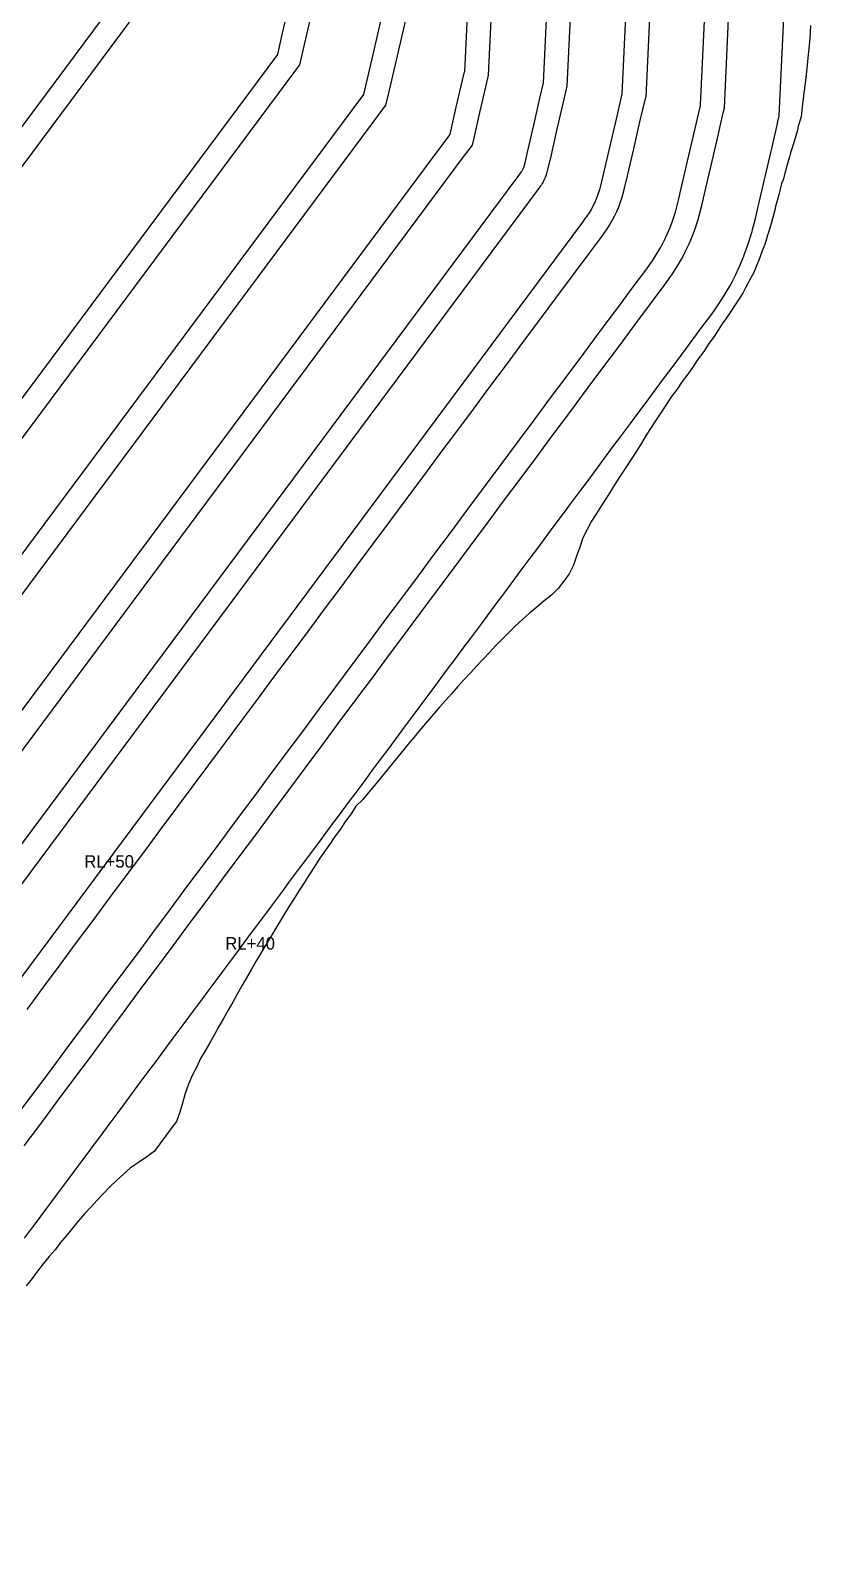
# Model space of a CAD drawing. Extents: x 115.113 to 115.1387, y -3.0991 to -3.0676.
# Drawn here: x 115.130337 to 115.132879, y -3.092564 to -3.087589 of the extents above; entities that cross this region are included whole.
import ezdxf

# ---------------------------------------------------------------- set-up
doc = ezdxf.new("R2010")
doc.units = 0
doc.header["$MEASUREMENT"] = 0
doc.layers.add('FeatureAttribs', color=7, linetype='Continuous')
doc.layers.add('HRS_SMT2_R1', color=7, linetype='Continuous')

# ---------------------------------------------------------------- blocks, each defined once
blk = doc.blocks.new('FEATURE')

msp = doc.modelspace()

# ---------------------------------------------------------------- linework, layer by layer
at = {"layer": 'HRS_SMT2_R1', "color": 3}
for points in [[(115.1312843, -3.0837555, 45), (115.1317069, -3.0840596, 45), (115.1317276, -3.084081, 45), (115.1319449, -3.0839201, 45), (115.132004, -3.0839839, 45), (115.1322449, -3.0843016, 45), (115.1323014, -3.084406, 45), (115.1323169, -3.0844414, 45), (115.1323876, -3.0845319, 45), (115.1325012, -3.0847711, 45), (115.1325587, -3.0849967, 45), (115.1325708, -3.085178, 45), (115.1325701, -3.0851998, 45), (115.1325777, -3.0852365, 45), (115.1325862, -3.0855046, 45), (115.1325122, -3.0857073, 45), (115.1324229, -3.0859145, 45), (115.1323128, -3.0863517, 45), (115.132303, -3.0863741, 45), (115.1322847, -3.0866451, 45), (115.1323105, -3.0867398, 45), (115.1323678, -3.0872427, 45), (115.1323417, -3.0878064, 45)], [(115.1312843, -3.0837555, 45), (115.1317069, -3.0840596, 45), (115.1317276, -3.084081, 45), (115.1319449, -3.0839201, 45), (115.132004, -3.0839839, 45), (115.1322449, -3.0843016, 45), (115.1323014, -3.084406, 45), (115.1323169, -3.0844414, 45), (115.1323876, -3.0845319, 45), (115.1325012, -3.0847711, 45), (115.1325587, -3.0849967, 45), (115.1325708, -3.085178, 45), (115.1325701, -3.0851998, 45), (115.1325777, -3.0852365, 45), (115.1325862, -3.0855046, 45), (115.1325122, -3.0857073, 45), (115.1324229, -3.0859145, 45), (115.1323128, -3.0863517, 45), (115.132303, -3.0863741, 45), (115.1322847, -3.0866451, 45), (115.1323105, -3.0867398, 45), (115.1323678, -3.0872427, 45), (115.1323417, -3.0878064, 45)], [(115.1318346, -3.0846516, 55), (115.1319037, -3.0847332, 55), (115.1319725, -3.0848646, 55), (115.1320086, -3.0849855, 55), (115.1320186, -3.0850712, 55), (115.1320153, -3.0851254, 55), (115.1322797, -3.0851794, 55), (115.1322728, -3.0852333, 55), (115.1322183, -3.0854132, 55), (115.1321413, -3.0855498, 55), (115.1319994, -3.0857664, 55), (115.1319861, -3.0858086, 55), (115.1317947, -3.0862492, 55), (115.1317643, -3.0866975, 55), (115.1318028, -3.0868384, 55), (115.1318508, -3.0872602, 55), (115.1318288, -3.0877349, 55), (115.131821, -3.0877685, 55), (115.1318006, -3.0878566, 55), (115.1317802, -3.0879447, 55), (115.1317759, -3.0879631, 55), (115.1317443, -3.0880056, 55), (115.1282975, -3.0926401, 55), (115.1277296, -3.0922927, 55)], [(115.1278615, -3.0913239, 70), (115.1307262, -3.0874721, 70), (115.1310252, -3.0870296, 70)], [(115.128088, -3.0919052, 65), (115.1312054, -3.0877136, 65), (115.131215, -3.0877007, 65), (115.1312313, -3.0876303, 65), (115.131339, -3.0871658, 65)], [(115.1321093, -3.0872515, 50), (115.1320852, -3.0877707, 50), (115.1320721, -3.0878274, 50), (115.1320517, -3.0879154, 50), (115.1320312, -3.0880035, 50), (115.1320233, -3.0880376, 50), (115.1320187, -3.0880556, 50), (115.1320163, -3.0880632, 50), (115.1320145, -3.0880678, 50), (115.1320124, -3.0880728, 50), (115.13201, -3.0880777, 50), (115.1320074, -3.0880825, 50), (115.1320047, -3.0880872, 50), (115.1320018, -3.0880915, 50), (115.1319991, -3.0880953, 50), (115.1319911, -3.0881066, 50), (115.1282554, -3.0931295, 50)], [(115.130317, -3.0912231, 40), (115.1303708, -3.0911507, 40), (115.1304247, -3.0910783, 40), (115.1304785, -3.0910059, 40), (115.1305324, -3.0909335, 40), (115.1305863, -3.090861, 40), (115.1306401, -3.0907886, 40), (115.130694, -3.0907162, 40), (115.1307478, -3.0906438, 40), (115.1308017, -3.0905714, 40), (115.1308556, -3.0904989, 40), (115.1309094, -3.0904265, 40), (115.1309633, -3.0903541, 40), (115.1310171, -3.0902817, 40), (115.131071, -3.0902093, 40), (115.1311249, -3.0901368, 40), (115.1311787, -3.0900644, 40), (115.1312326, -3.089992, 40), (115.1312864, -3.0899196, 40), (115.1313403, -3.0898472, 40), (115.1313942, -3.0897747, 40), (115.131448, -3.0897023, 40), (115.1315019, -3.0896299, 40), (115.1315557, -3.0895575, 40), (115.1316096, -3.0894851, 40), (115.1316635, -3.0894126, 40), (115.1317173, -3.0893402, 40), (115.1317712, -3.0892678, 40), (115.131825, -3.0891954, 40), (115.1318789, -3.089123, 40), (115.1319328, -3.0890505, 40), (115.1319866, -3.0889781, 40), (115.1320405, -3.0889057, 40), (115.1320944, -3.0888333, 40), (115.1321482, -3.0887609, 40), (115.1322021, -3.0886884, 40), (115.1322559, -3.088616, 40), (115.1323098, -3.0885436, 40), (115.1323637, -3.0884712, 40), (115.1324083, -3.0884111, 40), (115.1324182, -3.0883972, 40), (115.1324291, -3.0883817, 40), (115.1324442, -3.0883582, 40), (115.1324584, -3.088334, 40), (115.1324714, -3.0883092, 40), (115.1324718, -3.0883083, 40), (115.1324834, -3.0882838, 40), (115.1324942, -3.0882579, 40), (115.1325039, -3.0882316, 40), (115.1325093, -3.0882151, 40), (115.1325136, -3.0882018, 40), (115.1325151, -3.0881965, 40), (115.1325245, -3.0881592, 40), (115.1325334, -3.0881212, 40), (115.1325538, -3.0880331, 40), (115.1325742, -3.087945, 40), (115.1325946, -3.087857, 40), (115.1325981, -3.0878422, 40), (115.1326262, -3.0872339, 40)], [(115.1281927, -3.0922727, 60), (115.1314479, -3.0878958, 60), (115.1314954, -3.0878319, 60), (115.1315057, -3.0877875, 60), (115.1315262, -3.0876994, 60), (115.1315839, -3.0874504, 60)], [(115.1303259, -3.0907783, 45), (115.1303798, -3.0907059, 45), (115.1304336, -3.0906334, 45), (115.1304875, -3.090561, 45), (115.1305414, -3.0904886, 45), (115.1305952, -3.0904162, 45), (115.1306491, -3.0903438, 45), (115.130703, -3.0902713, 45), (115.1307568, -3.0901989, 45), (115.1308107, -3.0901265, 45), (115.1308645, -3.0900541, 45), (115.1309184, -3.0899817, 45), (115.1309723, -3.0899092, 45), (115.1310261, -3.0898368, 45), (115.13108, -3.0897644, 45), (115.1311338, -3.089692, 45), (115.1311877, -3.0896196, 45), (115.1312416, -3.0895471, 45), (115.1312954, -3.0894747, 45), (115.1313493, -3.0894023, 45), (115.1314031, -3.0893299, 45), (115.131457, -3.0892575, 45), (115.1315109, -3.089185, 45), (115.1315647, -3.0891126, 45), (115.1316186, -3.0890402, 45), (115.1316724, -3.0889678, 45), (115.1317263, -3.0888954, 45), (115.1317802, -3.0888229, 45), (115.131834, -3.0887505, 45), (115.1318879, -3.0886781, 45), (115.1319417, -3.0886057, 45), (115.1319956, -3.0885333, 45), (115.1320495, -3.0884608, 45), (115.1321033, -3.0883884, 45), (115.1321572, -3.088316, 45), (115.1321997, -3.0882588, 45), (115.1322084, -3.0882466, 45), (115.1322151, -3.0882372, 45), (115.1322242, -3.0882231, 45), (115.1322326, -3.0882087, 45), (115.1322405, -3.0881939, 45), (115.1322477, -3.0881788, 45), (115.1322542, -3.0881634, 45), (115.13226, -3.0881477, 45), (115.1322642, -3.0881349, 45), (115.1322664, -3.088128, 45), (115.1322739, -3.0880985, 45), (115.1322823, -3.0880623, 45), (115.1323027, -3.0879743, 45), (115.1323231, -3.0878862, 45), (115.1323417, -3.0878064, 45)], [(115.1303259, -3.0907783, 45), (115.1303798, -3.0907059, 45), (115.1304336, -3.0906334, 45), (115.1304875, -3.090561, 45), (115.1305414, -3.0904886, 45), (115.1305952, -3.0904162, 45), (115.1306491, -3.0903438, 45), (115.130703, -3.0902713, 45), (115.1307568, -3.0901989, 45), (115.1308107, -3.0901265, 45), (115.1308645, -3.0900541, 45), (115.1309184, -3.0899817, 45), (115.1309723, -3.0899092, 45), (115.1310261, -3.0898368, 45), (115.13108, -3.0897644, 45), (115.1311338, -3.089692, 45), (115.1311877, -3.0896196, 45), (115.1312416, -3.0895471, 45), (115.1312954, -3.0894747, 45), (115.1313493, -3.0894023, 45), (115.1314031, -3.0893299, 45), (115.131457, -3.0892575, 45), (115.1315109, -3.089185, 45), (115.1315647, -3.0891126, 45), (115.1316186, -3.0890402, 45), (115.1316724, -3.0889678, 45), (115.1317263, -3.0888954, 45), (115.1317802, -3.0888229, 45), (115.131834, -3.0887505, 45), (115.1318879, -3.0886781, 45), (115.1319417, -3.0886057, 45), (115.1319956, -3.0885333, 45), (115.1320495, -3.0884608, 45), (115.1321033, -3.0883884, 45), (115.1321572, -3.088316, 45), (115.1321997, -3.0882588, 45), (115.1322084, -3.0882466, 45), (115.1322151, -3.0882372, 45), (115.1322242, -3.0882231, 45), (115.1322326, -3.0882087, 45), (115.1322405, -3.0881939, 45), (115.1322477, -3.0881788, 45), (115.1322542, -3.0881634, 45), (115.13226, -3.0881477, 45), (115.1322642, -3.0881349, 45), (115.1322664, -3.088128, 45), (115.1322739, -3.0880985, 45), (115.1322823, -3.0880623, 45), (115.1323027, -3.0879743, 45), (115.1323231, -3.0878862, 45), (115.1323417, -3.0878064, 45)]]:
    msp.add_polyline3d(points, dxfattribs=at)
at = {"layer": 'HRS_SMT2_R1', "color": 1}
for points in [[(115.1317858, -3.0847149, 60), (115.1318388, -3.0847774, 60), (115.1319, -3.0848944, 60), (115.131932, -3.0850014, 60), (115.1319404, -3.0850734, 60), (115.1319362, -3.0851413, 60), (115.1319073, -3.0852534, 60), (115.1318626, -3.0853407, 60), (115.1317, -3.0855842, 60), (115.1319308, -3.0857247, 60), (115.1319131, -3.0857811, 60), (115.1317179, -3.0862303, 60), (115.1316857, -3.0867055, 60), (115.1317261, -3.0868533, 60), (115.1317727, -3.0872629, 60), (115.1317513, -3.0877241, 60)], [(115.1280733, -3.0917941, 70), (115.1311428, -3.0876669, 70), (115.1311554, -3.0876125, 70), (115.1312615, -3.087155, 70)], [(115.1320312, -3.0872541, 55), (115.1320077, -3.0877599, 55), (115.1319962, -3.0878096, 55), (115.1319758, -3.0878977, 55), (115.1319554, -3.0879857, 55), (115.1319475, -3.0880199, 55), (115.1319433, -3.0880361, 55), (115.1319422, -3.088039, 55), (115.1319417, -3.08804, 55), (115.1319408, -3.0880418, 55), (115.1319399, -3.0880436, 55), (115.1319389, -3.0880453, 55), (115.1319378, -3.088047, 55), (115.1319368, -3.0880484, 55), (115.1319361, -3.0880492, 55), (115.1319277, -3.0880611, 55), (115.1282354, -3.0930256, 55)], [(115.1322897, -3.0872453, 50), (115.1322642, -3.0877956, 50), (115.1322473, -3.0878684, 50), (115.1322269, -3.0879565, 50), (115.1322064, -3.0880445, 50), (115.1321981, -3.0880807, 50), (115.1321909, -3.0881086, 50), (115.1321901, -3.0881107, 50), (115.132186, -3.0881234, 50), (115.1321812, -3.0881359, 50), (115.132176, -3.0881481, 50), (115.1321702, -3.0881601, 50), (115.1321639, -3.0881719, 50), (115.1321571, -3.0881833, 50), (115.1321498, -3.0881945, 50), (115.132145, -3.0882011, 50), (115.1321363, -3.0882133, 50), (115.1283016, -3.0933694, 50)], [(115.1322897, -3.0872453, 50), (115.1322642, -3.0877956, 50), (115.1322473, -3.0878684, 50), (115.1322269, -3.0879565, 50), (115.1322064, -3.0880445, 50), (115.1321981, -3.0880807, 50), (115.1321909, -3.0881086, 50), (115.1321901, -3.0881107, 50), (115.132186, -3.0881234, 50), (115.1321812, -3.0881359, 50), (115.132176, -3.0881481, 50), (115.1321702, -3.0881601, 50), (115.1321639, -3.0881719, 50), (115.1321571, -3.0881833, 50), (115.1321498, -3.0881945, 50), (115.132145, -3.0882011, 50), (115.1321363, -3.0882133, 50), (115.1283016, -3.0933694, 50)], [(115.1303084, -3.0911038, 45), (115.1303623, -3.0910314, 45), (115.1304161, -3.090959, 45), (115.13047, -3.0908866, 45), (115.1305239, -3.0908141, 45), (115.1305777, -3.0907417, 45), (115.1306316, -3.0906693, 45), (115.1306855, -3.0905969, 45), (115.1307393, -3.0905245, 45), (115.1307932, -3.090452, 45), (115.130847, -3.0903796, 45), (115.1309009, -3.0903072, 45), (115.1309548, -3.0902348, 45), (115.1310086, -3.0901624, 45), (115.1310625, -3.0900899, 45), (115.1311163, -3.0900175, 45), (115.1311702, -3.0899451, 45), (115.1312241, -3.0898727, 45), (115.1312779, -3.0898003, 45), (115.1313318, -3.0897278, 45), (115.1313856, -3.0896554, 45), (115.1314395, -3.089583, 45), (115.1314934, -3.0895106, 45), (115.1315472, -3.0894382, 45), (115.1316011, -3.0893657, 45), (115.1316549, -3.0892933, 45), (115.1317088, -3.0892209, 45), (115.1317627, -3.0891485, 45), (115.1318165, -3.0890761, 45), (115.1318704, -3.0890036, 45), (115.1319242, -3.0889312, 45), (115.1319781, -3.0888588, 45), (115.132032, -3.0887864, 45), (115.1320858, -3.088714, 45), (115.1321397, -3.0886415, 45), (115.1321935, -3.0885691, 45), (115.1322474, -3.0884967, 45), (115.1323013, -3.0884243, 45), (115.132345, -3.0883655, 45), (115.1323548, -3.0883517, 45), (115.1323638, -3.0883391, 45), (115.1323771, -3.0883184, 45), (115.1323896, -3.0882972, 45), (115.1324011, -3.0882754, 45), (115.1324015, -3.0882746, 45), (115.1324117, -3.0882532, 45), (115.1324213, -3.0882305, 45), (115.1324299, -3.0882074, 45), (115.1324352, -3.0881909, 45), (115.1324388, -3.0881799, 45), (115.1324396, -3.0881771, 45), (115.1324487, -3.0881414, 45), (115.1324575, -3.0881034, 45), (115.1324779, -3.0880153, 45), (115.1324983, -3.0879273, 45), (115.1325188, -3.0878392, 45), (115.1325206, -3.0878314, 45), (115.1325481, -3.0872366, 45)], [(115.1303181, -3.0915237, 40), (115.1303533, -3.0914763, 40), (115.1303719, -3.0914513, 40), (115.1304072, -3.0914038, 40), (115.1304257, -3.0913789, 40), (115.130461, -3.0913314, 40), (115.1304796, -3.0913065, 40), (115.1305149, -3.091259, 40), (115.1305334, -3.0912341, 40), (115.1305688, -3.0911866, 40), (115.1305872, -3.0911617, 40), (115.1306226, -3.0911142, 40), (115.1306411, -3.0910894, 40), (115.1306765, -3.0910417, 40), (115.1306949, -3.091017, 40), (115.1307303, -3.0909693, 40), (115.1307487, -3.0909446, 40), (115.1307842, -3.0908969, 40), (115.1308026, -3.0908722, 40), (115.1308381, -3.0908245, 40), (115.1308564, -3.0907998, 40), (115.1308919, -3.0907521, 40), (115.1309102, -3.0907274, 40), (115.1309458, -3.0906796, 40), (115.1309641, -3.0906551, 40), (115.1309996, -3.0906072, 40), (115.1310179, -3.0905827, 40), (115.1310535, -3.0905348, 40), (115.1310717, -3.0905103, 40), (115.1311074, -3.0904624, 40), (115.1311256, -3.0904379, 40), (115.1311612, -3.09039, 40), (115.1311794, -3.0903655, 40), (115.1312151, -3.0903175, 40), (115.1312332, -3.0902931, 40), (115.1312689, -3.0902451, 40), (115.1312871, -3.0902208, 40), (115.1313228, -3.0901727, 40), (115.1313409, -3.0901484, 40), (115.1313767, -3.0901003, 40), (115.1313947, -3.090076, 40), (115.1314305, -3.0900279, 40), (115.1314486, -3.0900036, 40), (115.1314844, -3.0899554, 40), (115.1315024, -3.0899312, 40), (115.1315382, -3.089883, 40), (115.1315562, -3.0898588, 40), (115.1315921, -3.0898106, 40), (115.1316101, -3.0897865, 40), (115.131646, -3.0897382, 40), (115.1316639, -3.0897141, 40), (115.1316998, -3.0896658, 40), (115.1317177, -3.0896417, 40), (115.1317537, -3.0895933, 40), (115.1317716, -3.0895693, 40), (115.1318076, -3.0895209, 40), (115.1318254, -3.0894969, 40), (115.1318614, -3.0894485, 40), (115.1318792, -3.0894245, 40), (115.1319153, -3.0893761, 40), (115.1319331, -3.0893521, 40), (115.1319691, -3.0893037, 40), (115.1319869, -3.0892798, 40), (115.132023, -3.0892312, 40), (115.1320407, -3.0892074, 40), (115.1320769, -3.0891588, 40), (115.1320946, -3.089135, 40), (115.1321307, -3.0890864, 40), (115.1321484, -3.0890626, 40), (115.1321846, -3.089014, 40), (115.1322022, -3.0889902, 40), (115.1322384, -3.0889416, 40), (115.1322561, -3.0889178, 40), (115.1322923, -3.0888691, 40), (115.1323099, -3.0888455, 40), (115.1323462, -3.0887967, 40), (115.1323637, -3.0887731, 40), (115.1324, -3.0887243, 40), (115.1324176, -3.0887007, 40), (115.1324539, -3.0886519, 40), (115.1324714, -3.0886283, 40), (115.1325077, -3.0885794, 40), (115.1325252, -3.0885559, 40), (115.1325536, -3.0885177, 40), (115.1325648, -3.088502, 40), (115.1325781, -3.0884831, 40), (115.1325782, -3.0884829, 40), (115.1325974, -3.088453, 40), (115.1326155, -3.088422, 40), (115.1326243, -3.0884054, 40), (115.1326321, -3.0883905, 40), (115.1326342, -3.0883861, 40), (115.1326476, -3.0883577, 40), (115.1326615, -3.0883246, 40), (115.132662, -3.0883234, 40), (115.1326739, -3.0882911, 40), (115.1326804, -3.0882709, 40), (115.1326858, -3.0882541, 40), (115.1326888, -3.0882435, 40), (115.1326903, -3.0882376, 40), (115.1326993, -3.0882022, 40), (115.1327086, -3.0881622, 40), (115.1327115, -3.0881498, 40), (115.132729, -3.0880742, 40), (115.1327319, -3.0880618, 40), (115.1327494, -3.0879861, 40), (115.1327523, -3.0879738, 40), (115.1327698, -3.087898, 40), (115.1327727, -3.0878858, 40), (115.132777, -3.0878671, 40), (115.1328066, -3.0872278, 40)], [(115.1281727, -3.0921688, 65), (115.1313855, -3.0878489, 65), (115.1314233, -3.0877981, 65), (115.1314299, -3.0877697, 65), (115.1314503, -3.0876816, 65), (115.1315064, -3.0874396, 65)], [(115.1278531, -3.0912044, 75), (115.1306377, -3.0874604, 75)], [(115.127778, -3.0922306, 60), (115.1282775, -3.0925362, 60), (115.131628, -3.0880312, 60), (115.1316819, -3.0879586, 60), (115.1317037, -3.0879294, 60), (115.1317043, -3.0879269, 60), (115.1317247, -3.0878388, 60), (115.1317452, -3.0877507, 60), (115.1317513, -3.0877241, 60)]]:
    msp.add_polyline3d(points, dxfattribs=at)
at = {"layer": 'HRS_SMT2_R1', "color": 30}
msp.add_polyline3d([(115.1328787, -3.0875729, 34.3566322), (115.1328767, -3.0876155, 34.3566322), (115.132872, -3.087658, 34.5304451), (115.1328679, -3.0877005, 34.6657753), (115.1328635, -3.087743, 34.824852), (115.1328581, -3.0877855, 35.0425911), (115.1328532, -3.087828, 35.2297821), (115.1328486, -3.0878704, 35.4022713), (115.1328391, -3.0879013, 35.6222153), (115.1328363, -3.0879136, 35.6222153), (115.1328251, -3.0879509, 35.7772369), (115.1328136, -3.0879882, 35.95504), (115.1328108, -3.0880005, 35.95504), (115.1327999, -3.0880378, 36.0930481), (115.1327892, -3.0880752, 36.2232437), (115.1327845, -3.0880872, 36.3426857), (115.1327757, -3.088125, 36.3426857), (115.1327652, -3.0881624, 36.4601402), (115.1327623, -3.0881748, 36.4601402), (115.1327515, -3.0882144, 36.5613022), (115.1327403, -3.0882505, 36.6863289), (115.1327388, -3.0882564, 36.6863289), (115.1327355, -3.0882683, 36.6863289), (115.1327296, -3.0882868, 36.6863289), (115.1327215, -3.0883067, 36.7856064), (115.1327089, -3.0883409, 36.7856064), (115.1327084, -3.0883422, 36.7856064), (115.1326937, -3.0883773, 36.7856064), (115.1326776, -3.0884068, 36.9211388), (115.1326754, -3.0884113, 36.9211388), (115.1326667, -3.0884279, 36.9211388), (115.1326579, -3.0884446, 36.9211388), (115.1326373, -3.0884765, 37.0328522), (115.1326169, -3.0885084, 37.0328522), (115.1326025, -3.0885289, 37.0328522), (115.1325912, -3.0885447, 37.0328522), (115.1325777, -3.0885656, 36.9363747), (115.132565, -3.0885858, 36.8147392), (115.1325475, -3.0886093, 36.8147392), (115.132531, -3.088635, 36.6811295), (115.1325128, -3.0886594, 36.6811295), (115.1324968, -3.0886841, 36.5615997), (115.1324786, -3.0887085, 36.5615997), (115.1324605, -3.0887329, 36.5615997), (115.1324442, -3.0887575, 36.4598694), (115.1324261, -3.0887819, 36.4598694), (115.1324091, -3.0888071, 36.3675385), (115.1323928, -3.0888318, 36.2625313), (115.132376, -3.0888571, 36.1566544), (115.1323591, -3.0888824, 36.0605927), (115.1323438, -3.0889079, 35.8699379), (115.1323276, -3.0889336, 35.7230949), (115.1323114, -3.0889594, 35.5670624), (115.1322956, -3.0889846, 35.4148941), (115.1322792, -3.0890101, 35.282711), (115.1322624, -3.0890354, 35.1814194), (115.1322461, -3.0890603, 35.0655251), (115.13223, -3.089086, 34.9109268), (115.1322142, -3.0891121, 34.7235641), (115.1321979, -3.0891369, 34.617733), (115.1321813, -3.0891623, 34.5009422), (115.1321653, -3.0891881, 34.3355408), (115.1321511, -3.0892147, 34.0464935), (115.1321374, -3.0892421, 33.7040215), (115.1321271, -3.0892723, 33.0754967), (115.1321163, -3.0893014, 32.5200005), (115.1321062, -3.0893316, 31.8845768), (115.1320924, -3.089359, 31.5490398), (115.1320746, -3.0893829, 31.5490398), (115.1320566, -3.0894072, 31.5490398), (115.1320348, -3.0894286, 31.8446293), (115.1320107, -3.0894478, 32.3503456), (115.1319867, -3.0894675, 32.8346748), (115.1319632, -3.0894876, 33.2722054), (115.1319406, -3.089508, 33.6509705), (115.1319178, -3.0895286, 34.0360565), (115.1318962, -3.0895501, 34.3248978), (115.131875, -3.0895716, 34.5921059), (115.1318537, -3.0895933, 34.8609924), (115.1318328, -3.0896153, 35.0952148), (115.1318121, -3.0896372, 35.3190079), (115.1317913, -3.0896593, 35.5437317), (115.1317705, -3.0896814, 35.7676659), (115.1317499, -3.0897034, 35.9848213), (115.1317299, -3.089726, 36.1510391), (115.13171, -3.0897487, 36.3037796), (115.1316902, -3.0897714, 36.452919), (115.1316703, -3.0897941, 36.6124229), (115.1316504, -3.0898167, 36.7695541), (115.1316305, -3.0898395, 36.9217606), (115.131611, -3.0898624, 37.049221), (115.1315919, -3.0898856, 37.1422005), (115.1315727, -3.089909, 37.2353859), (115.1315537, -3.0899322, 37.3282623), (115.1315346, -3.0899554, 37.4211617), (115.1315154, -3.0899788, 37.5143852), (115.1314963, -3.090002, 37.6071243), (115.1314773, -3.0900252, 37.6999741), (115.1314581, -3.0900486, 37.7936783), (115.131439, -3.0900717, 37.8894844), (115.1314196, -3.0900947, 38.0079689), (115.1313977, -3.0901161, 38.3132744), (115.1313817, -3.0901415, 38.1669388), (115.1313638, -3.0901656, 38.1669388), (115.1313472, -3.090191, 38.0454216), (115.1313293, -3.0902151, 38.0454216), (115.1313128, -3.0902401, 37.9396935), (115.1312947, -3.0902644, 37.9396935), (115.1312782, -3.0902895, 37.8246155), (115.131262, -3.0903148, 37.6931458), (115.1312456, -3.0903404, 37.5584717), (115.1312294, -3.0903657, 37.4257622), (115.1312132, -3.0903909, 37.2927246), (115.1311967, -3.0904166, 37.1571999), (115.1311806, -3.0904419, 37.0193748), (115.1311649, -3.0904675, 36.847023), (115.1311491, -3.0904938, 36.6549377), (115.1311336, -3.0905195, 36.4685364), (115.1311179, -3.090545, 36.2972908), (115.1311019, -3.0905712, 36.1211662), (115.1310864, -3.0905969, 35.9356766), (115.1310714, -3.0906228, 35.7159843), (115.1310559, -3.0906495, 35.4920311), (115.1310409, -3.0906755, 35.2709351), (115.131026, -3.0907016, 35.0394707), (115.1310112, -3.0907288, 34.7566376), (115.1309969, -3.0907553, 34.4790039), (115.1309816, -3.0907811, 34.2810287), (115.1309659, -3.0908077, 34.0692673), (115.1309513, -3.0908339, 33.8190918), (115.1309372, -3.0908606, 33.5219498), (115.1309217, -3.0908873, 33.2971382), (115.1309067, -3.0909132, 33.079052), (115.1308913, -3.0909389, 32.8877106), (115.1308787, -3.0909679, 32.4285889), (115.130864, -3.0909941, 32.180294), (115.1308516, -3.0910219, 31.758585), (115.1308407, -3.0910522, 31.158968), (115.1308328, -3.0910835, 30.3654079), (115.1308235, -3.0911136, 29.691164), (115.1308127, -3.0911441, 29.0824661), (115.130795, -3.0911679, 29.0824661), (115.1307773, -3.0911917, 29.0824661), (115.1307589, -3.0912165, 29.0824661), (115.1307412, -3.0912403, 29.0824661), (115.1307168, -3.0912591, 29.6155376), (115.1306894, -3.0912772, 30.3331051), (115.1306632, -3.0912946, 31.0149441), (115.1306407, -3.0913148, 31.3997936), (115.1306175, -3.0913361, 31.7803841), (115.1305954, -3.0913565, 32.1344147), (115.130575, -3.0913782, 32.3511772), (115.1305537, -3.0914011, 32.5750885), (115.1305334, -3.0914228, 32.7873001), (115.1305133, -3.0914447, 32.981636), (115.1304931, -3.0914684, 33.1145248), (115.1304742, -3.0914912, 33.217205), (115.1304554, -3.091514, 33.3074951), (115.130435, -3.0915376, 33.4540672), (115.1304174, -3.0915613, 33.4540672), (115.1303984, -3.091584, 33.5604553), (115.1303782, -3.0916079, 33.687458), (115.1303606, -3.0916316, 33.687458), (115.130343, -3.0916552, 33.687458), (115.1303232, -3.0916795, 33.7778549)], dxfattribs=at)

# ---------------------------------------------------------------- block references
at = {"layer": 'FeatureAttribs'}
ref = msp.add_blockref('FEATURE', (115.1305124, -3.0903166, 50), dxfattribs=at)
ref.add_attrib('NAME', 'RL+50', (115.1305124, -3.0903166, 50), dxfattribs={"height": 0.00004066})
ref = msp.add_blockref('FEATURE', (115.130972, -3.0905836, 40), dxfattribs=at)
ref.add_attrib('NAME', 'RL+40', (115.130972, -3.0905836, 40), dxfattribs={"height": 0.00004066})

doc.saveas('drawing.dxf')
